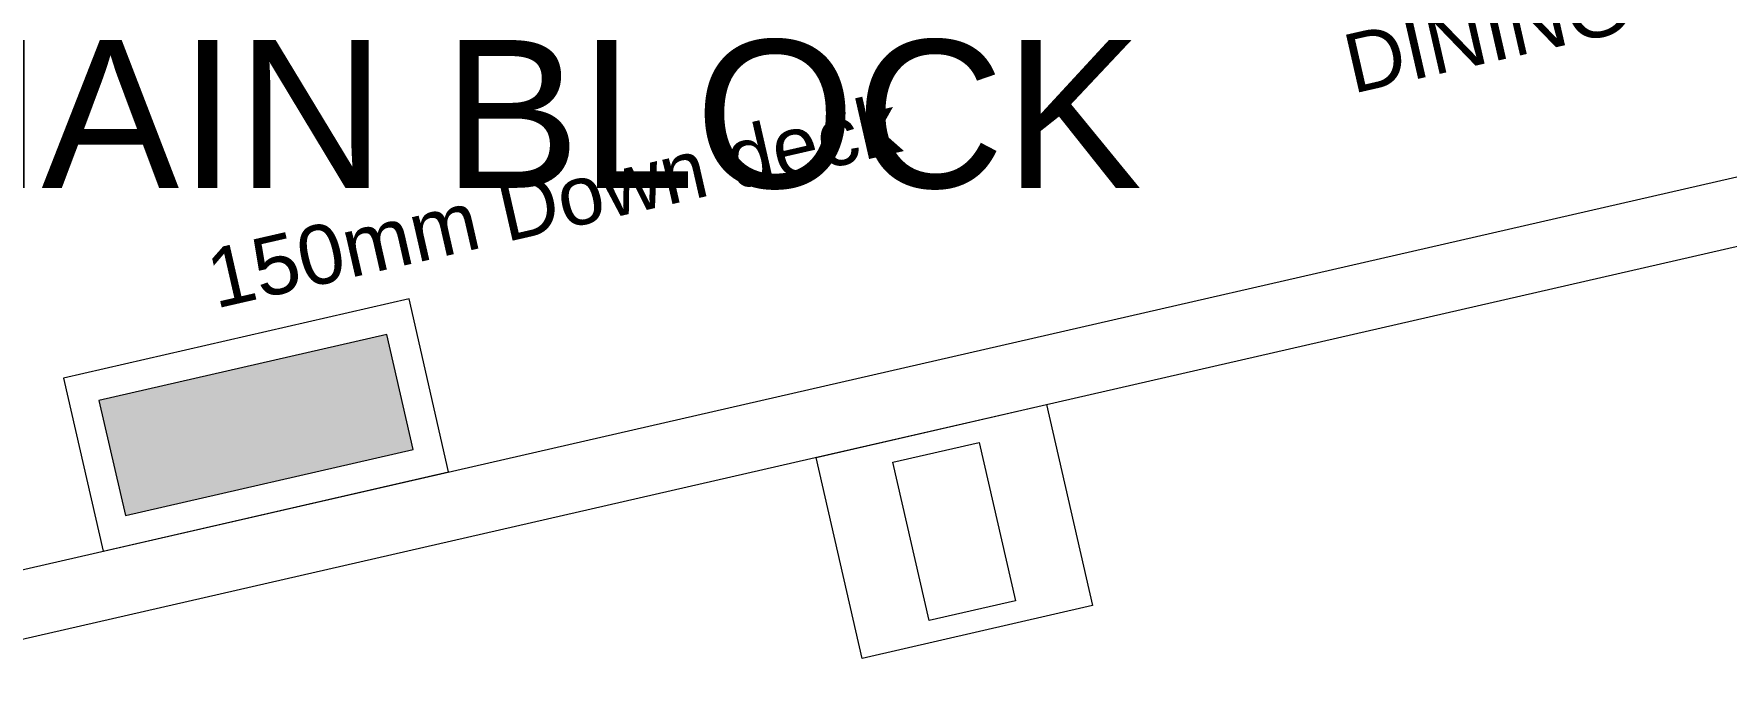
# Model space of a CAD drawing. Header units: millimetres. Extents: x 1667 to 847943, y 724 to 1832625.
# Drawn here: x 640351 to 646081, y 705003 to 707183 of the extents above; entities that cross this region are included whole.
import ezdxf
from ezdxf.enums import TextEntityAlignment as Align

# ---------------------------------------------------------------- set-up
doc = ezdxf.new("R2010")
doc.units = ezdxf.units.MM
doc.linetypes.add('CENTER', pattern=[2, 1.25, -0.25, 0.25, -0.25])
for name, color, linetype, lineweight in [('2026-02-28_GF-SF BWP SET_MAIN BLOCK_SASANGIR RESORT$0$ELEV_09_MOFA', 37, 'Continuous', 9), ('DIMENSION_MOFA', 66, 'CENTER', 15), ('ELEV_09_MOFA', 37, 'Continuous', 9), ('FURNITURE_MOFA', 46, 'Continuous', 5), ('TEXT_MOFA', 6, 'Continuous', 18)]:
    doc.layers.add(name, color=color, linetype=linetype, lineweight=lineweight)
doc.layers.add('ESContAnn', color=210, linetype='Continuous')
doc.styles.add('1-100', font='arial.ttf', dxfattribs={"height": 120})
doc.styles.add('arial', font='arial.ttf')

# ---------------------------------------------------------------- blocks, each defined once
blk = doc.blocks.new('PLANTER 600X1200')
at = {"layer": 'FURNITURE_MOFA', "true_color": 0xb6c07c}
h = blk.add_hatch(color=63, dxfattribs=at)
h.dxf.hatch_style = 1
h.paths.add_polyline_path([(1254339.1, -1751183.8), (1254339.1, -1750783.8), (1253339.1, -1750783.8), (1253339.1, -1751183.8)])
at = {"layer": 'FURNITURE_MOFA'}
for points in [[(1254439.1, -1751283.8), (1254439.1, -1750683.8), (1253239.1, -1750683.8), (1253239.1, -1751283.8)], [(1254339.1, -1751183.8), (1254339.1, -1750783.8), (1253339.1, -1750783.8), (1253339.1, -1751183.8)]]:
    blk.add_lwpolyline(points, close=True, dxfattribs=at)
blk = doc.blocks.new('zw$7658')
at = {"layer": 'ELEV_09_MOFA'}
blk.add_lwpolyline([(-18650, -3865), (-17850, -3865), (-17850, -4562.5), (-18650, -4562.5)], close=True, dxfattribs=at)
blk.add_lwpolyline([(-18400, -3938.7), (-18100, -3938.7), (-18100, -4488.7), (-18400, -4488.7), (-18400, -3938.7)], dxfattribs=at)
blk = doc.blocks.new('ff')
at = {"layer": '2026-02-28_GF-SF BWP SET_MAIN BLOCK_SASANGIR RESORT$0$ELEV_09_MOFA', "transparency": 33554559}
blk.add_lwpolyline([(60920, -22225), (20559.997, -22225), (20559.997, -21995), (60770, -21995), (60770, -18255), (60920, -18255), (60920, -22225)], dxfattribs=at)
at = {"layer": 'ELEV_09_MOFA', "transparency": 33554559}
blk.add_lwpolyline([(60919.999, -22225), (20559.996, -22225), (20559.996, -21995), (60769.999, -21995), (60769.999, -18255), (60919.999, -18255), (60919.999, -22225)], dxfattribs=at)
at = {"layer": 'ELEV_09_MOFA', "rotation": 360}
blk.add_blockref('zw$7658', (60920.002, -18360), dxfattribs=at)
at = {"layer": 'FURNITURE_MOFA', "rotation": 360}
blk.add_blockref('PLANTER 600X1200', (-1213392.893, 1729288.802), dxfattribs=at)
at = {"layer": 'TEXT_MOFA', "char_height": 200, "attachment_point": 1, "style": '1-100'}
for s, insert, width in [('\\pxqc;OUTDOOR COVERED DINING', (43808.42, -20564.895), 1991.93098), ('\\pxqc;150mm Down deck', (40342.185, -21081.039), 2506.77682)]:
    blk.add_mtext(s, dxfattribs=dict(at, insert=insert, width=width))

msp = doc.modelspace()

# ---------------------------------------------------------------- texts
at = {"layer": 'ESContAnn', "style": 'arial'}
msp.add_text('MAIN BLOCK', height=500, dxfattribs=at).set_placement((641948.726, 706911.916), align=Align.MIDDLE_CENTER)

# ---------------------------------------------------------------- next in the draw order: block references
at = {"layer": 'DIMENSION_MOFA', "rotation": 12.89632932256583}
msp.add_blockref('ff', (596835.137, 717980.215), dxfattribs=at)

doc.saveas('drawing.dxf')
